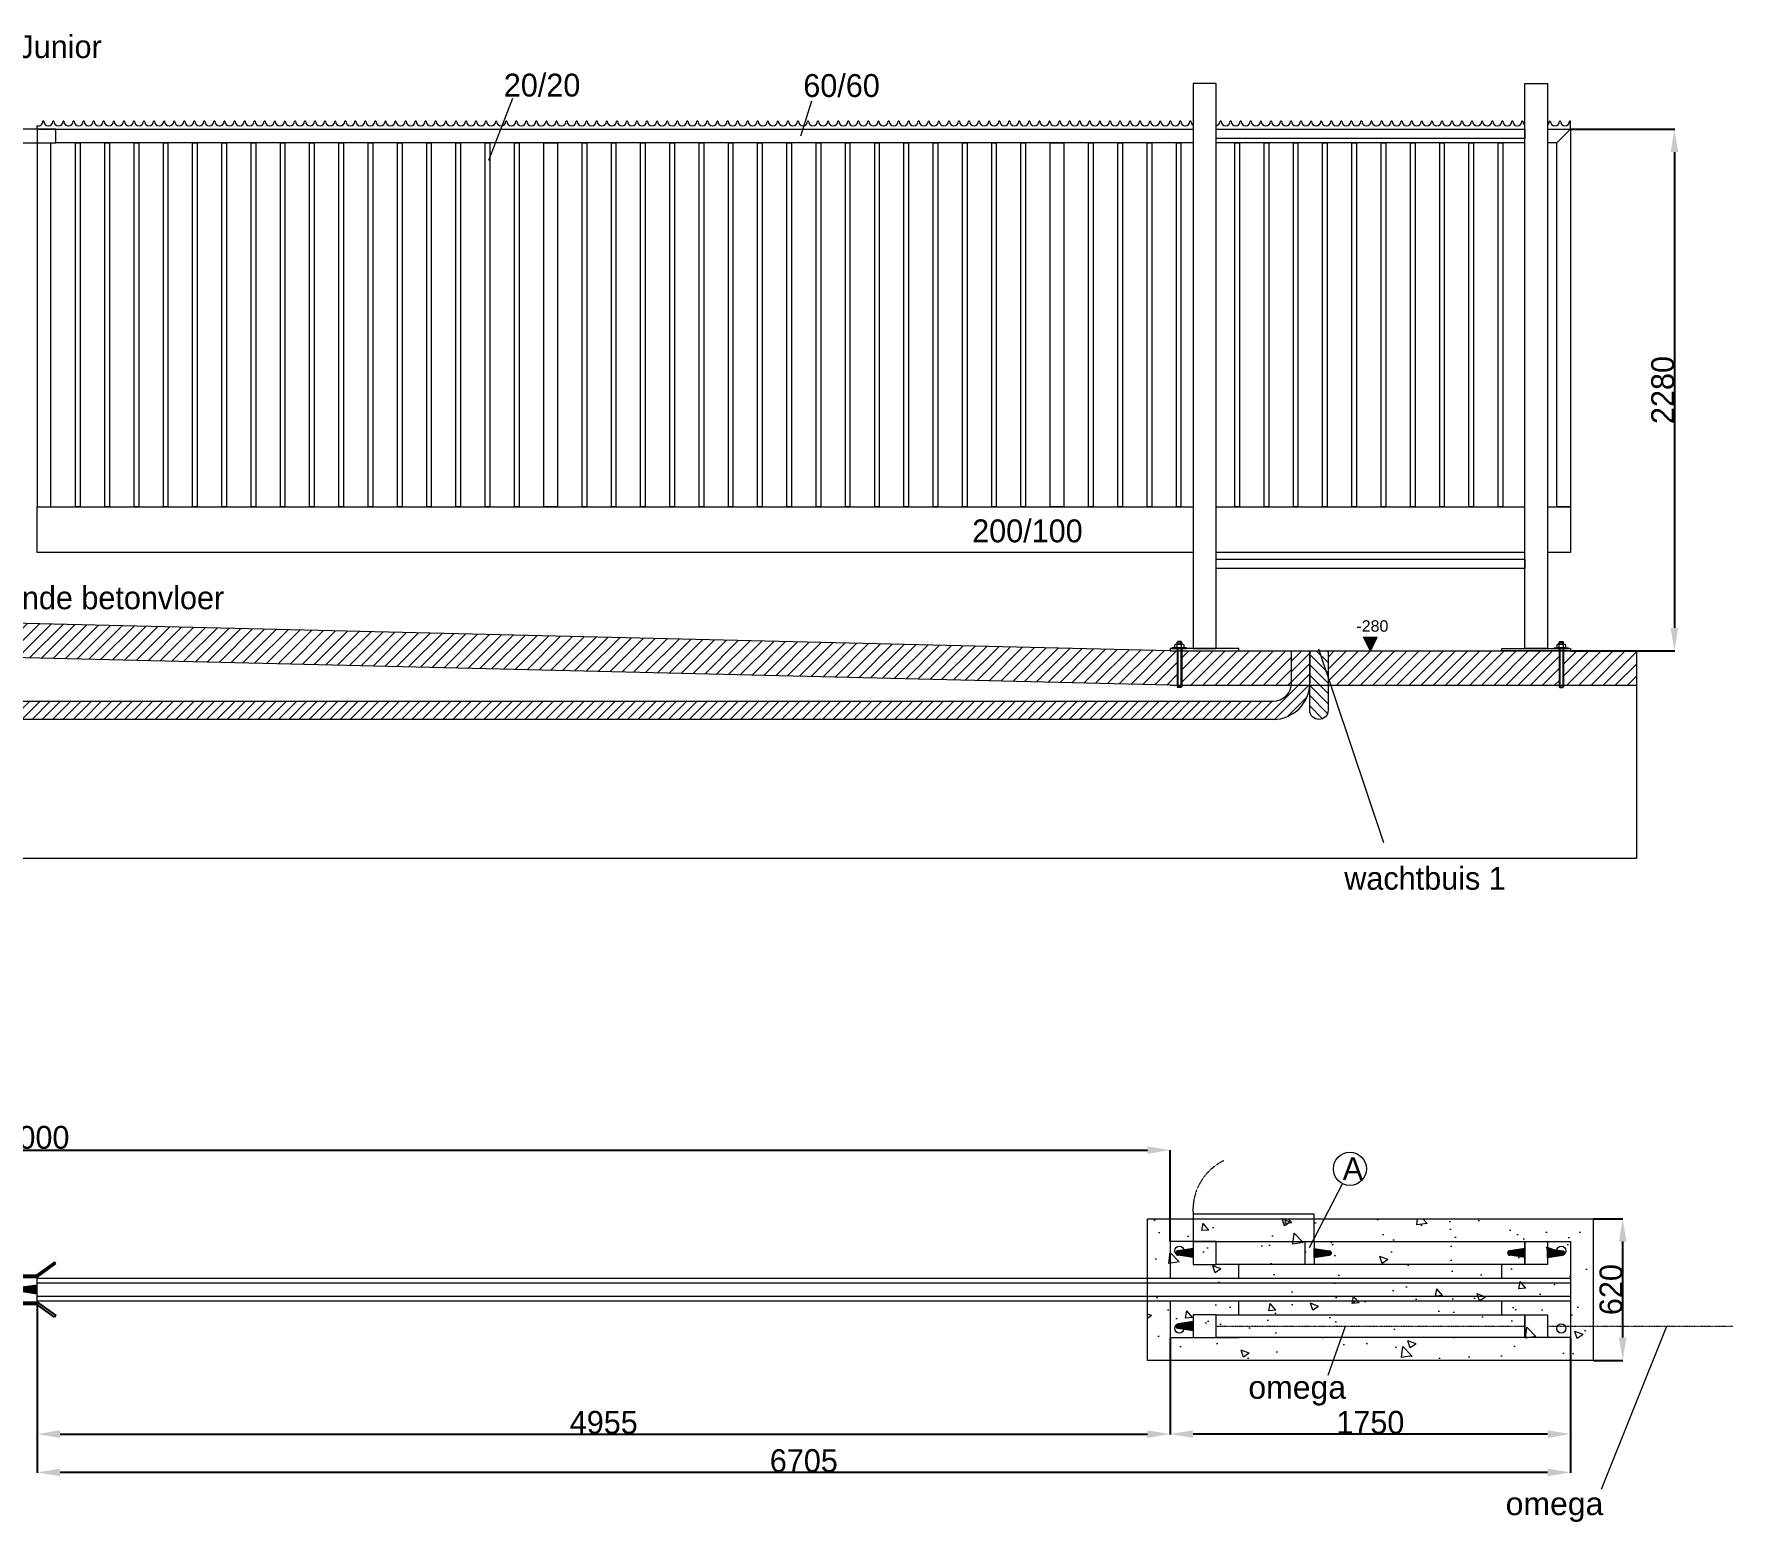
# Model space of a CAD drawing. Header units: inches. Extents: x 5143 to 20065, y 3978 to 12585.
# Drawn here: x 12635 to 20065, y 6080 to 12585 of the extents above; entities that cross this region are included whole.
import ezdxf

# ---------------------------------------------------------------- set-up
doc = ezdxf.new("R2010")
doc.units = ezdxf.units.IN
doc.header["$MEASUREMENT"] = 0
doc.linetypes.add('DASHED2', pattern=[0.375, 0.25, -0.125])
doc.layers.get('Defpoints').update_dxf_attribs({"lineweight": 5})
for name, color, linetype, lineweight in [('dimension', 5, 'Continuous', 5), ('draadbevestiging', 84, 'Continuous', 5), ('Elektriciteit fijn', 1, 'Continuous', 20), ('Niveaus aanduiding', 96, 'Continuous', 15), ('streeplijn', 7, 'DASHED2', 5), ('volle lijn', 7, 'Continuous', 9)]:
    doc.layers.add(name, color=color, linetype=linetype, lineweight=lineweight)
doc.dimstyles.new('ISO-25', dxfattribs={"dimtxt": 50, "dimasz": 10, "dimexe": 1.25, "dimexo": 0.625, "dimtad": 1, "dimdec": 1, "dimtxsty": 'Standard', "dimblk": 'OBLIQUE', "dimcen": 50, "dimadec": 0, "dimazin": 0, "dimtfac": 1, "dimtdec": 1, "dimtmove": 0, "dimatfit": 3, "dimldrblk": 'OBLIQUE', "dimfxl": 1, "dimarcsym": 0})
doc.dimstyles.get("Standard").update_dxf_attribs({"dimtxt": 50, "dimasz": 50, "dimexe": 0.18, "dimexo": 0.0625, "dimgap": 5, "dimtad": 1, "dimdec": 0, "dimzin": 0, "dimdsep": 46, "dimtxsty": 'Standard', "dimcen": 0.09, "dimadec": 0, "dimazin": 0, "dimtfac": 1, "dimtdec": 0, "dimtofl": 0, "dimtmove": 0, "dimatfit": 3, "dimfxl": 1, "dimtolj": 1, "dimtzin": 0, "dimarcsym": 0})

# ---------------------------------------------------------------- blocks, each defined once
blk = doc.blocks.new('veiligheidsrubber')
h = blk.add_hatch(color=256)
edge = h.paths.add_edge_path()
edge.add_line((-2936.7, -978.1), (-2871.7, -968.1))
edge.add_arc((-2871.7, -958.1), 10, 270, 450)
edge.add_line((-2871.7, -948.1), (-2936.7, -938.1))
edge.add_line((-2936.7, -938.1), (-2936.7, -978.1))
for p, q in [((-2936.7, -938.1), (-2871.7, -948.1)), ((-2936.7, -938.1), (-2936.7, -978.1)), ((-2936.7, -978.1), (-2871.7, -968.1))]:
    blk.add_line(p, q)
blk.add_arc((-2871.7, -958.1), 10, 270, 90)
blk = doc.blocks.new('*D28')
at = {"layer": 'Defpoints', "color": 0, "transparency": 16777216}
for p in [(12648.8, 7046), (17603.8, 6886), (17603.8, 6464.4)]:
    blk.add_point(p, dxfattribs=at)
at = {"layer": 'dimension', "color": 0, "lineweight": -2, "transparency": 16777216}
for p, q in [((12648.8, 7045.4), (12648.8, 6463.1)), ((17603.8, 6885.4), (17603.8, 6463.1)), ((12748.8, 6464.4), (17503.8, 6464.4))]:
    blk.add_line(p, q, dxfattribs=at)
at = {"layer": 'dimension', "color": 0, "transparency": 16777216}
for points in [[(12748.8, 6481), (12748.8, 6447.7), (12648.8, 6464.4)], [(17503.8, 6481), (17503.8, 6447.7), (17603.8, 6464.4)]]:
    blk.add_solid(points, dxfattribs=at)
at = {"layer": 'dimension', "color": 0, "transparency": 16777216, "insert": (15126.3, 6515), "char_height": 100, "attachment_point": 5}
blk.add_mtext('4955', dxfattribs=at)
blk = doc.blocks.new('_Oblique')
at = {"color": 0, "linetype": 'ByBlock', "lineweight": -2}
blk.add_line((-0.5, -0.5), (0.5, 0.5), dxfattribs=at)
blk = doc.blocks.new('*D29')
at = {"layer": 'Defpoints', "color": 0, "transparency": 16777216}
for p in [(17603.8, 6886), (19353.8, 6886), (17603.8, 6464.4)]:
    blk.add_point(p, dxfattribs=at)
at = {"layer": 'dimension', "color": 0, "lineweight": -2, "transparency": 16777216}
for p, q in [((17603.8, 6885.4), (17603.8, 6463.1)), ((19353.8, 6885.4), (19353.8, 6463.1)), ((19253.8, 6464.4), (17703.8, 6464.4))]:
    blk.add_line(p, q, dxfattribs=at)
at = {"layer": 'dimension', "color": 0, "transparency": 16777216}
for points in [[(17703.8, 6481), (17703.8, 6447.7), (17603.8, 6464.4)], [(19253.8, 6481), (19253.8, 6447.7), (19353.8, 6464.4)]]:
    blk.add_solid(points, dxfattribs=at)
at = {"layer": 'dimension', "color": 0, "transparency": 16777216, "insert": (18478.8, 6515), "char_height": 100, "attachment_point": 5}
blk.add_mtext('1750', dxfattribs=at)
blk = doc.blocks.new('*D30')
at = {"layer": 'Defpoints', "color": 0, "transparency": 16777216}
for p in [(12648.8, 7046), (19353.8, 6886), (12648.8, 6296.7)]:
    blk.add_point(p, dxfattribs=at)
at = {"layer": 'dimension', "color": 0, "lineweight": -2, "transparency": 16777216}
for p, q in [((12648.8, 7045.4), (12648.8, 6295.5)), ((19353.8, 6885.4), (19353.8, 6295.5)), ((19253.8, 6296.7), (12748.8, 6296.7))]:
    blk.add_line(p, q, dxfattribs=at)
at = {"layer": 'dimension', "color": 0, "transparency": 16777216}
for points in [[(12748.8, 6313.4), (12748.8, 6280.1), (12648.8, 6296.7)], [(19253.8, 6313.4), (19253.8, 6280.1), (19353.8, 6296.7)]]:
    blk.add_solid(points, dxfattribs=at)
at = {"layer": 'dimension', "color": 0, "transparency": 16777216, "insert": (16001.3, 6347.4), "char_height": 100, "attachment_point": 5}
blk.add_mtext('6705', dxfattribs=at)
blk = doc.blocks.new('*D31')
at = {"layer": 'Defpoints', "color": 0, "transparency": 16777216}
for p in [(19353.8, 12168.8), (19353.8, 9888.8), (19808.4, 9888.8)]:
    blk.add_point(p, dxfattribs=at)
at = {"layer": 'dimension', "color": 0, "lineweight": -2, "transparency": 16777216}
for p, q in [((19354.4, 12168.8), (19809.7, 12168.8)), ((19354.4, 9888.8), (19809.7, 9888.8))]:
    blk.add_line(p, q, dxfattribs=at)
at = {"layer": 'dimension', "color": 0, "lineweight": -3, "transparency": 16777216}
blk.add_line((19808.4, 12068.8), (19808.4, 9988.8), dxfattribs=at)
at = {"layer": 'dimension', "color": 0, "transparency": 16777216}
for points in [[(19791.8, 12068.8), (19825.1, 12068.8), (19808.4, 12168.8)], [(19791.8, 9988.8), (19825.1, 9988.8), (19808.4, 9888.8)]]:
    blk.add_solid(points, dxfattribs=at)
at = {"layer": 'dimension', "color": 0, "lineweight": 5, "transparency": 16777216, "insert": (19757.8, 11028.8), "char_height": 100, "attachment_point": 5, "rotation": 90}
blk.add_mtext('2280', dxfattribs=at)
blk = doc.blocks.new('*D34')
at = {"layer": 'Defpoints', "color": 0, "transparency": 16777216}
for p in [(19453.8, 7406), (19582.3, 7406), (19453.8, 6786)]:
    blk.add_point(p, dxfattribs=at)
at = {"layer": 'dimension', "color": 0, "lineweight": -2, "transparency": 16777216}
for p, q in [((19454.4, 7406), (19583.5, 7406)), ((19582.3, 6886), (19582.3, 7306)), ((19454.4, 6786), (19583.5, 6786))]:
    blk.add_line(p, q, dxfattribs=at)
at = {"layer": 'dimension', "color": 0, "transparency": 16777216}
for points in [[(19565.6, 7306), (19598.9, 7306), (19582.3, 7406)], [(19565.6, 6886), (19598.9, 6886), (19582.3, 6786)]]:
    blk.add_solid(points, dxfattribs=at)
at = {"layer": 'dimension', "color": 0, "transparency": 16777216, "insert": (19531.6, 7096), "char_height": 100, "attachment_point": 5, "rotation": 90}
blk.add_mtext('620', dxfattribs=at)
blk = doc.blocks.new('*D26')
at = {"layer": 'Defpoints', "color": 0, "transparency": 16777216}
for p in [(17603.8, 7705.9), (7603.8, 7306), (17603.8, 7306)]:
    blk.add_point(p, dxfattribs=at)
at = {"layer": 'dimension', "color": 0, "lineweight": -2, "transparency": 16777216}
for p, q in [((7603.8, 7306.1), (7603.8, 7706.1)), ((7703.8, 7705.9), (17503.8, 7705.9)), ((17603.8, 7306.1), (17603.8, 7706.1))]:
    blk.add_line(p, q, dxfattribs=at)
at = {"layer": 'dimension', "color": 0, "transparency": 16777216}
for points in [[(7703.8, 7722.6), (7703.8, 7689.2), (7603.8, 7705.9)], [(17503.8, 7722.6), (17503.8, 7689.2), (17603.8, 7705.9)]]:
    blk.add_solid(points, dxfattribs=at)
at = {"layer": 'dimension', "color": 0, "transparency": 16777216, "insert": (12603.8, 7760.9), "char_height": 100, "attachment_point": 5}
blk.add_mtext('\\A1;10000', dxfattribs=at)

msp = doc.modelspace()

# ---------------------------------------------------------------- hatches: boundary and pattern name
at = {"layer": 'Elektriciteit fijn'}
h = msp.add_hatch(dxfattribs=at)
h.set_pattern_fill('ANSI31', color=256, scale=0.6)
h.set_pattern_definition([(45, (11503.7071, 8784.52949), (-0.0530330086, 0.0530330086), [])])
h.paths.add_polyline_path([(18448.76, 9948.78), (18478.76, 9888.78), (18508.76, 9948.78)])
at = {"layer": 'volle lijn'}
h = msp.add_hatch(dxfattribs=at)
h.set_pattern_fill('ANSI31', color=252, scale=300)
h.paths.add_polyline_path([(19303.76, 9888.78), (18293.76, 9888.78), (18293.76, 9776.46), (18306.4, 9738.78), (19303.76, 9738.78)])
h.paths.add_polyline_path([(18133.76, 9888.78), (17653.76, 9888.78), (17653.76, 9738.78), (18133.13, 9738.78, 0.0313422), (18133.76, 9748.78)])
h.paths.add_polyline_path([(19641.95, 9888.78), (19323.76, 9888.78), (19323.76, 9738.78), (19641.95, 9738.78)])
h.paths.add_polyline_path([(6953.76, 10142.56), (5903.76, 10167.58), (5903.76, 10017.58), (6953.76, 9992.56)])
h.paths.add_polyline_path([(5883.76, 10168.06), (5853.76, 10168.78), (5753.76, 10168.78), (5571.72, 10168.78), (5571.72, 10018.78), (5753.76, 10018.78), (5853.76, 10018.78), (5883.76, 10018.06)])
h = msp.add_hatch(dxfattribs=at)
h.set_pattern_fill('ANSI31', color=252, scale=10, style=0)
h.set_pattern_definition([(45, (-2959.28, 1232.604), (-22.45064, 22.45064), [])])
edge = h.paths.add_edge_path()
edge.add_arc((7113.76, 9748.78), 160, 180, 270)
edge.add_line((7113.76, 9588.78), (18053.76, 9588.78))
edge.add_arc((18053.76, 9748.78), 160, 270, 360)
edge.add_line((18213.76, 9748.78), (18213.76, 9888.78))
edge.add_line((18213.76, 9888.78), (18133.76, 9888.78))
edge.add_line((18133.76, 9888.78), (18133.76, 9748.78))
edge.add_arc((18053.76, 9748.78), 80, -90, 0, ccw=False)
edge.add_line((18053.76, 9668.78), (7113.76, 9668.78))
edge.add_arc((7113.76, 9748.78), 80, 180, 270, ccw=False)
edge.add_line((7033.76, 9748.78), (7033.76, 10168.78))
edge.add_line((7033.76, 10168.78), (6953.76, 10168.78))
edge.add_line((6953.76, 10168.78), (6953.76, 9748.78))
h = msp.add_hatch(dxfattribs=at)
h.set_pattern_fill('ANSI31', color=252, scale=300)
h.paths.add_polyline_path([(7573.76, 10127.79), (7573.76, 10008.78), (7553.76, 10008.78), (7553.76, 10128.26), (7033.76, 10140.66), (7033.76, 9990.66), (17603.76, 9738.78), (17633.76, 9738.78), (17633.76, 9888.78), (17603.76, 9888.78)])
h = msp.add_hatch(dxfattribs=at)
h.set_pattern_fill('ANSI31', color=252, scale=10, angle=90, style=0)
h.set_pattern_definition([(135, (-6059.28, 1232.604), (-22.45064, -22.45064), [])])
edge = h.paths.add_edge_path()
edge.add_line((18213.76, 9888.78), (18293.76, 9888.78))
edge.add_line((18293.76, 9888.78), (18293.76, 9628.78))
edge.add_arc((18253.76, 9628.78), 40, -90, 0, ccw=False)
edge.add_arc((18253.76, 9628.78), 40, 180, 270, ccw=False)
edge.add_line((18213.76, 9628.78), (18213.76, 9888.78))
h = msp.add_hatch(dxfattribs=at)
h.set_pattern_fill('AR-CONC', color=251, scale=2, style=0)
h.set_pattern_definition([(130, (3678.18, 10634.57), (-364.3693, -31.878), [38.1, -419.1]), (185, (3678.18, 10634.57), (70.486, 382.113), [30.48, -335.28]), (79.549, (3647.8, 10631.9), (-293.885, 350.233), [32.38, -356.18]), (133.8158, (3678.18, 10736.17), (-542.158, -84.085), [57.15, -628.65]), (83.3644, (3633, 10729.16), (-474.808, 494.851), [48.57, -534.27]), (188.816, (3678.2, 10736.17), (-474.81, 494.85), [45.72, -502.92]), (159, (3627.38, 10710.77), (-303.23, -204.531), [38.1, -419.1]), (214, (3627.38, 10710.77), (-123.604, 368.376), [30.48, -335.28]), (108.5486, (3602.1, 10693.72), (-426.833, 163.846), [32.38, -356.18]), (142.5, (3678.18, 10634.57), (-6.1772, 169.1101), [0, -331.216, 0, -340.36, 0, -336.55]), (172.5, (3678.18, 10634.57), (-133.6393, 200.3611), [0, -194.056, 0, -323.596, 0, -128.27]), (212.5, (3791.46, 10634.57), (-271.1812, -11.4575), [0, -127, 0, -396.24, 0, -525.78]), (222.5, (3842.26, 10634.57), (-296.2584, 50.853), [0, -165.1, 0, -263.144, 0, -373.38])])
h.paths.add_polyline_path([(19453.76, 6786.04), (17503.76, 6786.04), (17503.76, 7406.04), (19453.76, 7406.04)])

# ---------------------------------------------------------------- linework, layer by layer
for p, q in [((12724.96, 7216.29), (12646.16, 7159.04)), ((12648.76, 7151.04), (12729.66, 7209.82)), ((12729.66, 7209.82), (12724.96, 7216.29)), ((12498.76, 7159.04), (12646.16, 7159.04)), ((12498.76, 7151.04), (12648.76, 7151.04)), ((12498.76, 7041.04), (12648.76, 7041.04)), ((12498.76, 7033.04), (12646.16, 7033.04)), ((12724.96, 6975.79), (12646.16, 7033.04)), ((12648.76, 7041.04), (12729.66, 6982.26)), ((12729.66, 6982.26), (12724.96, 6975.79))]:
    msp.add_line(p, q)
at = {"layer": 'dimension'}
for p, q in [((14623.2, 12034.13), (14729.25, 12304.24)), ((15988.02, 12140.45), (16035.62, 12292.65))]:
    msp.add_line(p, q, dxfattribs=at)
at = {"layer": 'draadbevestiging', "linetype": 'DASHED2', "ltscale": 0.1}
for p, q in [((17803.76, 6936.04), (19153.76, 6936.04)), ((19253.76, 6936.04), (20064.76, 6936.04))]:
    msp.add_line(p, q, dxfattribs=at)
at = {"layer": 'draadbevestiging'}
for p, q in [((18294.46, 6721.73), (18370.51, 6936.04)), ((19489.28, 6223.29), (19774.71, 6936.04))]:
    msp.add_line(p, q, dxfattribs=at)
at = {"layer": 'Elektriciteit fijn'}
for p, q in [((18537.56, 9049.32), (18253.6, 9896.26)), ((18448.76, 9948.78), (18508.76, 9948.78)), ((18478.76, 9888.78), (18448.76, 9948.78)), ((18478.76, 9888.78), (18508.76, 9948.78)), ((18356.32, 7559.71), (18211.81, 7278.38))]:
    msp.add_line(p, q, dxfattribs=at)
msp.add_circle((18389.42, 7624.15), 72.45, dxfattribs=at)
at = {"layer": 'streeplijn', "color": 252, "ltscale": 0.5}
msp.add_arc((17941.54, 7444.99), 238.53, 116.115895, 184.557633, dxfattribs=at)
at = {"layer": 'volle lijn'}
for p, q in [((12677.76, 12203.78), (12673.76, 12203.78)), ((12721.76, 12203.78), (12717.76, 12203.78)), ((12765.76, 12203.78), (12761.76, 12203.78)), ((12809.76, 12203.78), (12805.76, 12203.78)), ((12853.76, 12203.78), (12849.76, 12203.78)), ((12897.76, 12203.78), (12893.76, 12203.78)), ((12941.76, 12203.78), (12937.76, 12203.78)), ((12985.76, 12203.78), (12981.76, 12203.78)), ((13029.76, 12203.78), (13025.76, 12203.78)), ((13073.76, 12203.78), (13069.76, 12203.78)), ((13117.76, 12203.78), (13113.76, 12203.78)), ((13161.76, 12203.78), (13157.76, 12203.78)), ((13205.76, 12203.78), (13201.76, 12203.78)), ((13249.76, 12203.78), (13245.76, 12203.78)), ((13293.76, 12203.78), (13289.76, 12203.78)), ((13337.76, 12203.78), (13333.76, 12203.78)), ((13381.76, 12203.78), (13377.76, 12203.78)), ((13425.76, 12203.78), (13421.76, 12203.78)), ((13469.76, 12203.78), (13465.76, 12203.78)), ((13513.76, 12203.78), (13509.76, 12203.78)), ((13557.76, 12203.78), (13553.76, 12203.78)), ((13601.76, 12203.78), (13597.76, 12203.78)), ((13645.76, 12203.78), (13641.76, 12203.78)), ((13689.76, 12203.78), (13685.76, 12203.78)), ((13733.76, 12203.78), (13729.76, 12203.78)), ((13777.76, 12203.78), (13773.76, 12203.78)), ((13821.76, 12203.78), (13817.76, 12203.78)), ((13865.76, 12203.78), (13861.76, 12203.78)), ((13909.76, 12203.78), (13905.76, 12203.78)), ((13953.76, 12203.78), (13949.76, 12203.78)), ((13997.76, 12203.78), (13993.76, 12203.78)), ((14041.76, 12203.78), (14037.76, 12203.78)), ((14085.76, 12203.78), (14081.76, 12203.78)), ((14129.76, 12203.78), (14125.76, 12203.78)), ((14173.76, 12203.78), (14169.76, 12203.78)), ((14217.76, 12203.78), (14213.76, 12203.78)), ((14261.76, 12203.78), (14257.76, 12203.78)), ((14305.76, 12203.78), (14301.76, 12203.78)), ((14349.76, 12203.78), (14345.76, 12203.78)), ((14393.76, 12203.78), (14389.76, 12203.78)), ((14437.76, 12203.78), (14433.76, 12203.78)), ((14481.76, 12203.78), (14477.76, 12203.78)), ((14525.76, 12203.78), (14521.76, 12203.78)), ((14569.76, 12203.78), (14565.76, 12203.78)), ((14613.76, 12203.78), (14609.76, 12203.78)), ((14657.76, 12203.78), (14653.76, 12203.78)), ((14701.76, 12203.78), (14697.76, 12203.78)), ((14745.76, 12203.78), (14741.76, 12203.78)), ((14789.76, 12203.78), (14785.76, 12203.78)), ((14833.76, 12203.78), (14829.76, 12203.78)), ((14877.76, 12203.78), (14873.76, 12203.78)), ((14921.76, 12203.78), (14917.76, 12203.78)), ((14965.76, 12203.78), (14961.76, 12203.78)), ((15009.76, 12203.78), (15005.76, 12203.78)), ((15053.76, 12203.78), (15049.76, 12203.78)), ((15097.76, 12203.78), (15093.76, 12203.78)), ((15141.76, 12203.78), (15137.76, 12203.78)), ((15185.76, 12203.78), (15181.76, 12203.78)), ((15229.76, 12203.78), (15225.76, 12203.78)), ((15273.76, 12203.78), (15269.76, 12203.78)), ((15317.76, 12203.78), (15313.76, 12203.78)), ((15361.76, 12203.78), (15357.76, 12203.78)), ((15405.76, 12203.78), (15401.76, 12203.78)), ((15449.76, 12203.78), (15445.76, 12203.78)), ((15493.76, 12203.78), (15489.76, 12203.78)), ((15537.76, 12203.78), (15533.76, 12203.78)), ((15581.76, 12203.78), (15577.76, 12203.78)), ((15625.76, 12203.78), (15621.76, 12203.78)), ((15669.76, 12203.78), (15665.76, 12203.78)), ((15713.76, 12203.78), (15709.76, 12203.78)), ((15757.76, 12203.78), (15753.76, 12203.78)), ((15801.76, 12203.78), (15797.76, 12203.78)), ((15845.76, 12203.78), (15841.76, 12203.78)), ((15889.76, 12203.78), (15885.76, 12203.78)), ((15933.76, 12203.78), (15929.76, 12203.78)), ((15977.76, 12203.78), (15973.76, 12203.78)), ((16021.76, 12203.78), (16017.76, 12203.78)), ((16065.76, 12203.78), (16061.76, 12203.78)), ((16109.76, 12203.78), (16105.76, 12203.78)), ((16153.76, 12203.78), (16149.76, 12203.78)), ((16197.76, 12203.78), (16193.76, 12203.78)), ((16241.76, 12203.78), (16237.76, 12203.78)), ((16285.76, 12203.78), (16281.76, 12203.78)), ((16329.76, 12203.78), (16325.76, 12203.78)), ((16373.76, 12203.78), (16369.76, 12203.78)), ((16417.76, 12203.78), (16413.76, 12203.78)), ((16461.76, 12203.78), (16457.76, 12203.78)), ((16505.76, 12203.78), (16501.76, 12203.78)), ((16549.76, 12203.78), (16545.76, 12203.78)), ((16593.76, 12203.78), (16589.76, 12203.78)), ((16637.76, 12203.78), (16633.76, 12203.78)), ((16681.76, 12203.78), (16677.76, 12203.78)), ((16725.76, 12203.78), (16721.76, 12203.78)), ((16769.76, 12203.78), (16765.76, 12203.78)), ((16813.76, 12203.78), (16809.76, 12203.78)), ((16857.76, 12203.78), (16853.76, 12203.78)), ((16901.76, 12203.78), (16897.76, 12203.78)), ((16945.76, 12203.78), (16941.76, 12203.78)), ((16989.76, 12203.78), (16985.76, 12203.78)), ((17033.76, 12203.78), (17029.76, 12203.78)), ((17077.76, 12203.78), (17073.76, 12203.78)), ((17121.76, 12203.78), (17117.76, 12203.78)), ((17165.76, 12203.78), (17161.76, 12203.78)), ((17209.76, 12203.78), (17205.76, 12203.78)), ((17253.76, 12203.78), (17249.76, 12203.78)), ((17297.76, 12203.78), (17293.76, 12203.78)), ((17341.76, 12203.78), (17337.76, 12203.78)), ((17385.76, 12203.78), (17381.76, 12203.78)), ((17429.76, 12203.78), (17425.76, 12203.78)), ((17473.76, 12203.78), (17469.76, 12203.78)), ((17517.76, 12203.78), (17513.76, 12203.78)), ((17561.76, 12203.78), (17557.76, 12203.78)), ((17605.76, 12203.78), (17601.76, 12203.78)), ((17649.76, 12203.78), (17645.76, 12203.78)), ((17693.76, 12203.78), (17689.76, 12203.78)), ((17825.76, 12203.78), (17821.76, 12203.78)), ((17869.76, 12203.78), (17865.76, 12203.78)), ((17913.76, 12203.78), (17909.76, 12203.78)), ((17957.76, 12203.78), (17953.76, 12203.78)), ((18001.76, 12203.78), (17997.76, 12203.78)), ((18045.76, 12203.78), (18041.76, 12203.78)), ((18089.76, 12203.78), (18085.76, 12203.78)), ((18133.76, 12203.78), (18129.76, 12203.78)), ((18177.76, 12203.78), (18173.76, 12203.78)), ((18221.76, 12203.78), (18217.76, 12203.78)), ((18265.76, 12203.78), (18261.76, 12203.78)), ((18309.76, 12203.78), (18305.76, 12203.78)), ((18353.76, 12203.78), (18349.76, 12203.78)), ((18397.76, 12203.78), (18393.76, 12203.78)), ((18441.76, 12203.78), (18437.76, 12203.78)), ((18485.76, 12203.78), (18481.76, 12203.78)), ((18529.76, 12203.78), (18525.76, 12203.78)), ((18573.76, 12203.78), (18569.76, 12203.78)), ((18617.76, 12203.78), (18613.76, 12203.78)), ((18661.76, 12203.78), (18657.76, 12203.78)), ((18705.76, 12203.78), (18701.76, 12203.78)), ((18749.76, 12203.78), (18745.76, 12203.78)), ((18793.76, 12203.78), (18789.76, 12203.78)), ((18837.76, 12203.78), (18833.76, 12203.78)), ((18881.76, 12203.78), (18877.76, 12203.78)), ((18925.76, 12203.78), (18921.76, 12203.78)), ((18969.76, 12203.78), (18965.76, 12203.78)), ((19013.76, 12203.78), (19009.76, 12203.78)), ((19057.76, 12203.78), (19053.76, 12203.78)), ((19101.76, 12203.78), (19097.76, 12203.78)), ((19145.76, 12203.78), (19141.76, 12203.78)), ((19265.76, 12203.78), (19261.76, 12203.78)), ((19309.76, 12203.78), (19305.76, 12203.78)), ((19353.76, 12203.78), (19349.76, 12203.78)), ((19353.76, 12168.78), (19353.76, 12203.78)), ((12648.76, 12168.78), (12648.76, 12184.41)), ((19253.76, 12168.78), (19353.76, 12168.78)), ((17603.76, 9888.78), (5853.76, 10168.78)), ((17603.76, 9738.78), (5853.76, 10018.78)), ((17603.76, 9888.78), (19641.95, 9888.78)), ((17636.89, 9929.84), (17633.76, 9926.71)), ((17633.76, 9917.77), (17633.76, 9926.71)), ((17653.76, 9926.71), (17633.76, 9926.71)), ((17633.76, 9898.78), (17633.76, 9731.9)), ((17653.58, 9917.78), (17633.95, 9917.78)), ((17633.95, 9904.78), (17633.95, 9914.78)), ((17653.58, 9901.78), (17633.95, 9901.78)), ((17650.64, 9929.84), (17636.89, 9929.84)), ((17653.76, 9926.71), (17650.64, 9929.84)), ((17653.58, 9904.78), (17653.58, 9914.78)), ((17653.76, 9917.77), (17653.76, 9926.71)), ((17653.76, 9898.78), (17653.76, 9731.9)), ((19303.76, 9926.71), (19306.89, 9929.84)), ((19303.76, 9917.77), (19303.76, 9926.71)), ((19303.76, 9926.71), (19323.76, 9926.71)), ((19303.76, 9898.78), (19303.76, 9731.9)), ((19303.95, 9917.78), (19323.58, 9917.78)), ((19303.95, 9904.78), (19303.95, 9914.78)), ((19303.95, 9901.78), (19323.58, 9901.78)), ((19306.89, 9929.84), (19320.64, 9929.84)), ((19320.64, 9929.84), (19323.76, 9926.71)), ((19323.58, 9904.78), (19323.58, 9914.78)), ((19323.76, 9917.77), (19323.76, 9926.71)), ((19323.76, 9898.78), (19323.76, 9731.9)), ((19641.95, 9888.78), (19641.95, 8980.9)), ((17603.76, 9738.78), (19641.95, 9738.78)), ((17653.76, 9731.9), (17633.76, 9731.9)), ((17636.89, 9728.78), (17633.76, 9731.9)), ((17650.64, 9728.78), (17636.89, 9728.78)), ((17653.76, 9731.9), (17650.64, 9728.78)), ((19303.76, 9731.9), (19323.76, 9731.9)), ((19303.76, 9731.9), (19306.89, 9728.78)), ((19306.89, 9728.78), (19320.64, 9728.78)), ((19320.64, 9728.78), (19323.76, 9731.9)), ((19641.95, 8980.9), (5571.72, 8980.9))]:
    msp.add_line(p, q, dxfattribs=at)
at = {"layer": 'volle lijn', "color": 251}
for p, q in [((17636.89, 9917.78), (17636.89, 9929.84)), ((17636.89, 9898.78), (17636.89, 9728.78)), ((17650.64, 9917.78), (17650.64, 9929.84)), ((17650.64, 9898.78), (17650.64, 9728.78)), ((19306.89, 9917.78), (19306.89, 9929.84)), ((19306.89, 9898.78), (19306.89, 9728.78)), ((19320.64, 9917.78), (19320.64, 9929.84)), ((19320.64, 9898.78), (19320.64, 9728.78))]:
    msp.add_line(p, q, dxfattribs=at)
at = {"layer": 'volle lijn', "color": 252}
for p, q in [((18133.76, 9748.78), (18133.76, 9888.78)), ((18133.76, 9888.78), (18213.76, 9888.78)), ((18213.76, 9888.78), (18213.76, 9748.78)), ((7113.76, 9668.78), (18053.76, 9668.78)), ((18053.76, 9588.78), (7113.76, 9588.78))]:
    msp.add_line(p, q, dxfattribs=at)
at = {"layer": 'volle lijn'}
for points in [[(17703.76, 9898.78), (17803.76, 9898.78), (17803.76, 12368.78), (17703.76, 12368.78)], [(19253.76, 9898.78), (19153.76, 9898.78), (19153.76, 12368.78), (19253.76, 12368.78)], [(12498.76, 12108.78), (12729.66, 12108.78), (12729.66, 12168.78), (12498.76, 12168.78)], [(19153.76, 12128.78), (17803.76, 12128.78), (17803.76, 12168.78), (19153.76, 12168.78)], [(19353.76, 10518.78), (19293.76, 10518.78), (19293.76, 12108.78), (19353.76, 12168.78), (19353.76, 12168.78)], [(12836.7, 10518.78), (12816.7, 10518.78), (12816.7, 12108.78), (12836.7, 12108.78)], [(12964.64, 10518.78), (12944.64, 10518.78), (12944.64, 12108.78), (12964.64, 12108.78)], [(13092.58, 10518.78), (13072.58, 10518.78), (13072.58, 12108.78), (13092.58, 12108.78)], [(13220.52, 10518.78), (13200.52, 10518.78), (13200.52, 12108.78), (13220.52, 12108.78)], [(13348.46, 10518.78), (13328.46, 10518.78), (13328.46, 12108.78), (13348.46, 12108.78)], [(13476.4, 10518.78), (13456.4, 10518.78), (13456.4, 12108.78), (13476.4, 12108.78)], [(13604.34, 10518.78), (13584.34, 10518.78), (13584.34, 12108.78), (13604.34, 12108.78)], [(13732.28, 10518.78), (13712.28, 10518.78), (13712.28, 12108.78), (13732.28, 12108.78)], [(13860.22, 10518.78), (13840.22, 10518.78), (13840.22, 12108.78), (13860.22, 12108.78)], [(13988.16, 10518.78), (13968.16, 10518.78), (13968.16, 12108.78), (13988.16, 12108.78)], [(14116.1, 10518.78), (14096.1, 10518.78), (14096.1, 12108.78), (14116.1, 12108.78)], [(14244.04, 10518.78), (14224.04, 10518.78), (14224.04, 12108.78), (14244.04, 12108.78)], [(14371.98, 10518.78), (14351.98, 10518.78), (14351.98, 12108.78), (14371.98, 12108.78)], [(14499.92, 10518.78), (14479.92, 10518.78), (14479.92, 12108.78), (14499.92, 12108.78)], [(14627.86, 10518.78), (14607.86, 10518.78), (14607.86, 12108.78), (14627.86, 12108.78)], [(14755.8, 10518.78), (14735.8, 10518.78), (14735.8, 12108.78), (14755.8, 12108.78)], [(14923.76, 10518.78), (14863.76, 10518.78), (14863.76, 12108.78), (14923.76, 12108.78)], [(15051.7, 10518.78), (15031.7, 10518.78), (15031.7, 12108.78), (15051.7, 12108.78)], [(15179.64, 10518.78), (15159.64, 10518.78), (15159.64, 12108.78), (15179.64, 12108.78)], [(15307.58, 10518.78), (15287.58, 10518.78), (15287.58, 12108.78), (15307.58, 12108.78)], [(15435.52, 10518.78), (15415.52, 10518.78), (15415.52, 12108.78), (15435.52, 12108.78)], [(15563.46, 10518.78), (15543.46, 10518.78), (15543.46, 12108.78), (15563.46, 12108.78)], [(15691.4, 10518.78), (15671.4, 10518.78), (15671.4, 12108.78), (15691.4, 12108.78)], [(15819.34, 10518.78), (15799.34, 10518.78), (15799.34, 12108.78), (15819.34, 12108.78)], [(15947.28, 10518.78), (15927.28, 10518.78), (15927.28, 12108.78), (15947.28, 12108.78)], [(16075.22, 10518.78), (16055.22, 10518.78), (16055.22, 12108.78), (16075.22, 12108.78)], [(16203.16, 10518.78), (16183.16, 10518.78), (16183.16, 12108.78), (16203.16, 12108.78)], [(16331.1, 10518.78), (16311.1, 10518.78), (16311.1, 12108.78), (16331.1, 12108.78)], [(16459.04, 10518.78), (16439.04, 10518.78), (16439.04, 12108.78), (16459.04, 12108.78)], [(16586.98, 10518.78), (16566.98, 10518.78), (16566.98, 12108.78), (16586.98, 12108.78)], [(16714.92, 10518.78), (16694.92, 10518.78), (16694.92, 12108.78), (16714.92, 12108.78)], [(16842.86, 10518.78), (16822.86, 10518.78), (16822.86, 12108.78), (16842.86, 12108.78)], [(16970.8, 10518.78), (16950.8, 10518.78), (16950.8, 12108.78), (16970.8, 12108.78)], [(17138.76, 10518.78), (17078.76, 10518.78), (17078.76, 12108.78), (17138.76, 12108.78)], [(17266.7, 10518.78), (17246.7, 10518.78), (17246.7, 12108.78), (17266.7, 12108.78)], [(17394.64, 10518.78), (17374.64, 10518.78), (17374.64, 12108.78), (17394.64, 12108.78)], [(17522.58, 10518.78), (17502.58, 10518.78), (17502.58, 12108.78), (17522.58, 12108.78)], [(17650.52, 10518.78), (17630.52, 10518.78), (17630.52, 12108.78), (17650.52, 12108.78)], [(17906.4, 10518.78), (17886.4, 10518.78), (17886.4, 12108.78), (17906.4, 12108.78)], [(18034.34, 10518.78), (18014.34, 10518.78), (18014.34, 12108.78), (18034.34, 12108.78)], [(18162.28, 10518.78), (18142.28, 10518.78), (18142.28, 12108.78), (18162.28, 12108.78)], [(18290.22, 10518.78), (18270.22, 10518.78), (18270.22, 12108.78), (18290.22, 12108.78)], [(18418.16, 10518.78), (18398.16, 10518.78), (18398.16, 12108.78), (18418.16, 12108.78)], [(18546.1, 10518.78), (18526.1, 10518.78), (18526.1, 12108.78), (18546.1, 12108.78)], [(18674.04, 10518.78), (18654.04, 10518.78), (18654.04, 12108.78), (18674.04, 12108.78)], [(18801.98, 10518.78), (18781.98, 10518.78), (18781.98, 12108.78), (18801.98, 12108.78)], [(18929.92, 10518.78), (18909.92, 10518.78), (18909.92, 12108.78), (18929.92, 12108.78)], [(19057.86, 10518.78), (19037.86, 10518.78), (19037.86, 12108.78), (19057.86, 12108.78)], [(19153.76, 10248.78), (17803.76, 10248.78), (17803.76, 10288.78), (19153.76, 10288.78)], [(17603.76, 9888.78), (17903.76, 9888.78), (17903.76, 9898.78), (17603.76, 9898.78)], [(17675.39, 9901.78), (17612.13, 9901.78), (17612.13, 9898.78), (17675.39, 9898.78)], [(19353.76, 9888.78), (19053.76, 9888.78), (19053.76, 9898.78), (19353.76, 9898.78)], [(19282.13, 9901.78), (19345.39, 9901.78), (19345.39, 9898.78), (19282.13, 9898.78)], [(17703.76, 7306.04), (18233.76, 7306.04), (18233.76, 7426.04), (17703.76, 7426.04)], [(17703.76, 7206.04), (17803.76, 7206.04), (17803.76, 7306.04), (17703.76, 7306.04)], [(18233.76, 7206.04), (18193.76, 7206.04), (18193.76, 7306.04), (18233.76, 7306.04)], [(19253.76, 7206.04), (19153.76, 7206.04), (19153.76, 7306.04), (19253.76, 7306.04)], [(19353.76, 7046.04), (12648.76, 7046.04), (12648.76, 7146.04), (19353.76, 7146.04)], [(19353.76, 7066.04), (12648.76, 7066.04), (12648.76, 7126.04), (19353.76, 7126.04)], [(17703.76, 6886.04), (17803.76, 6886.04), (17803.76, 6986.04), (17703.76, 6986.04)], [(19153.76, 6886.04), (17803.76, 6886.04), (17803.76, 6986.04), (19153.76, 6986.04)], [(19253.76, 6886.04), (19153.76, 6886.04), (19153.76, 6986.04), (19253.76, 6986.04)]]:
    msp.add_lwpolyline(points, close=True, dxfattribs=at)
for points in [[(12648.76, 12168.78), (12648.76, 12168.78), (17703.76, 12168.78)], [(12648.76, 12168.78), (12648.76, 12168.78), (12648.76, 10518.78), (12708.76, 10518.78), (12708.76, 12108.78)], [(17803.76, 12168.78), (19153.76, 12168.78)], [(19253.76, 12168.78), (19353.76, 12168.78), (19353.76, 12168.78), (19293.76, 12108.78), (19253.76, 12108.78)], [(17703.76, 12108.78), (12729.66, 12108.78)], [(19153.76, 12108.78), (17803.76, 12108.78)], [(17703.76, 10318.78), (12648.76, 10318.78), (12648.76, 10518.78), (17703.76, 10518.78)], [(17803.76, 10518.78), (19153.76, 10518.78)], [(19253.76, 10518.78), (19353.76, 10518.78), (19353.76, 10318.78), (19253.76, 10318.78)], [(19153.76, 10318.78), (17803.76, 10318.78)], [(17624.13, 9904.78), (17624.13, 9914.78)], [(17663.39, 9901.78), (17624.13, 9901.78)], [(17633.95, 9917.78), (17653.58, 9917.78)], [(17633.95, 9901.78), (17653.58, 9901.78)], [(17663.39, 9914.78), (17663.39, 9904.78)], [(19294.13, 9914.78), (19294.13, 9904.78)], [(19294.13, 9901.78), (19333.39, 9901.78)], [(19323.58, 9917.78), (19303.95, 9917.78)], [(19323.58, 9901.78), (19303.95, 9901.78)], [(19333.39, 9904.78), (19333.39, 9914.78)], [(17803.76, 7306.04), (17603.76, 7306.04), (17603.76, 7146.04)], [(17803.76, 7306.04), (19153.76, 7306.04), (19153.76, 7206.04), (17803.76, 7206.04)], [(19053.76, 7306.04), (19353.76, 7306.04), (19353.76, 6886.04), (19053.76, 6886.04)], [(17903.76, 7146.04), (17903.76, 7206.04)], [(19053.76, 7146.04), (19053.76, 7206.04)], [(17603.76, 7046.04), (17603.76, 6886.04), (17903.76, 6886.04)], [(17903.76, 6986.04), (17903.76, 7046.04)], [(19053.76, 6986.04), (19053.76, 7046.04)]]:
    msp.add_lwpolyline(points, dxfattribs=at)
at = {"layer": 'volle lijn', "color": 252}
msp.add_lwpolyline([(18213.76, 9888.78), (18293.76, 9888.78), (18293.76, 9628.78, -0.4142136), (18253.76, 9588.78), (18253.76, 9588.78, -0.4142136), (18213.76, 9628.78)], format="xyb", close=True, dxfattribs=at)
at = {"layer": 'volle lijn', "color": 251}
msp.add_lwpolyline([(19453.76, 6786.04), (17503.76, 6786.04), (17503.76, 7406.04), (19453.76, 7406.04)], close=True, dxfattribs=at)
at = {"layer": 'volle lijn'}
for centre in [(17643.76, 7266.04), (19313.76, 7266.04), (17643.76, 6926.04), (19313.76, 6926.04)]:
    msp.add_circle(centre, 20, dxfattribs=at)
for centre, radius, start, end in [((12653.76, 12203.78), 20, 255.522487, 0), ((12697.76, 12203.78), 20, 180, 0), ((12741.76, 12203.78), 20, 180, 0), ((12785.76, 12203.78), 20, 180, 0), ((12829.76, 12203.78), 20, 180, 0), ((12873.76, 12203.78), 20, 180, 0), ((12917.76, 12203.78), 20, 180, 0), ((12961.76, 12203.78), 20, 180, 0), ((13005.76, 12203.78), 20, 180, 0), ((13049.76, 12203.78), 20, 180, 0), ((13093.76, 12203.78), 20, 180, 0), ((13137.76, 12203.78), 20, 180, 0), ((13181.76, 12203.78), 20, 180, 0), ((13225.76, 12203.78), 20, 180, 0), ((13269.76, 12203.78), 20, 180, 0), ((13313.76, 12203.78), 20, 180, 0), ((13357.76, 12203.78), 20, 180, 0), ((13401.76, 12203.78), 20, 180, 0), ((13445.76, 12203.78), 20, 180, 0), ((13489.76, 12203.78), 20, 180, 0), ((13533.76, 12203.78), 20, 180, 0), ((13577.76, 12203.78), 20, 180, 0), ((13621.76, 12203.78), 20, 180, 0), ((13665.76, 12203.78), 20, 180, 0), ((13709.76, 12203.78), 20, 180, 0), ((13753.76, 12203.78), 20, 180, 0), ((13797.76, 12203.78), 20, 180, 0), ((13841.76, 12203.78), 20, 180, 0), ((13885.76, 12203.78), 20, 180, 0), ((13929.76, 12203.78), 20, 180, 0), ((13973.76, 12203.78), 20, 180, 0), ((14017.76, 12203.78), 20, 180, 0), ((14061.76, 12203.78), 20, 180, 0), ((14105.76, 12203.78), 20, 180, 0), ((14149.76, 12203.78), 20, 180, 0), ((14193.76, 12203.78), 20, 180, 0), ((14237.76, 12203.78), 20, 180, 0), ((14281.76, 12203.78), 20, 180, 0), ((14325.76, 12203.78), 20, 180, 0), ((14369.76, 12203.78), 20, 180, 0), ((14413.76, 12203.78), 20, 180, 0), ((14457.76, 12203.78), 20, 180, 0), ((14501.76, 12203.78), 20, 180, 0), ((14545.76, 12203.78), 20, 180, 0), ((14589.76, 12203.78), 20, 180, 0), ((14633.76, 12203.78), 20, 180, 0), ((14677.76, 12203.78), 20, 180, 0), ((14721.76, 12203.78), 20, 180, 0), ((14765.76, 12203.78), 20, 180, 0), ((14809.76, 12203.78), 20, 180, 0), ((14853.76, 12203.78), 20, 180, 0), ((14897.76, 12203.78), 20, 180, 0), ((14941.76, 12203.78), 20, 180, 0), ((14985.76, 12203.78), 20, 180, 0), ((15029.76, 12203.78), 20, 180, 0), ((15073.76, 12203.78), 20, 180, 0), ((15117.76, 12203.78), 20, 180, 0), ((15161.76, 12203.78), 20, 180, 0), ((15205.76, 12203.78), 20, 180, 0), ((15249.76, 12203.78), 20, 180, 0), ((15293.76, 12203.78), 20, 180, 0), ((15337.76, 12203.78), 20, 180, 0), ((15381.76, 12203.78), 20, 180, 0), ((15425.76, 12203.78), 20, 180, 0), ((15469.76, 12203.78), 20, 180, 0), ((15513.76, 12203.78), 20, 180, 0), ((15557.76, 12203.78), 20, 180, 0), ((15601.76, 12203.78), 20, 180, 0), ((15645.76, 12203.78), 20, 180, 0), ((15689.76, 12203.78), 20, 180, 0), ((15733.76, 12203.78), 20, 180, 0), ((15777.76, 12203.78), 20, 180, 0), ((15821.76, 12203.78), 20, 180, 0), ((15865.76, 12203.78), 20, 180, 0), ((15909.76, 12203.78), 20, 180, 0), ((15953.76, 12203.78), 20, 180, 0), ((15997.76, 12203.78), 20, 180, 0), ((16041.76, 12203.78), 20, 180, 0), ((16085.76, 12203.78), 20, 180, 0), ((16129.76, 12203.78), 20, 180, 0), ((16173.76, 12203.78), 20, 180, 0), ((16217.76, 12203.78), 20, 180, 0), ((16261.76, 12203.78), 20, 180, 0), ((16305.76, 12203.78), 20, 180, 0), ((16349.76, 12203.78), 20, 180, 0), ((16393.76, 12203.78), 20, 180, 0), ((16437.76, 12203.78), 20, 180, 0), ((16481.76, 12203.78), 20, 180, 0), ((16525.76, 12203.78), 20, 180, 0), ((16569.76, 12203.78), 20, 180, 0), ((16613.76, 12203.78), 20, 180, 0), ((16657.76, 12203.78), 20, 180, 0), ((16701.76, 12203.78), 20, 180, 0), ((16745.76, 12203.78), 20, 180, 0), ((16789.76, 12203.78), 20, 180, 0), ((16833.76, 12203.78), 20, 180, 0), ((16877.76, 12203.78), 20, 180, 0), ((16921.76, 12203.78), 20, 180, 0), ((16965.76, 12203.78), 20, 180, 0), ((17009.76, 12203.78), 20, 180, 0), ((17053.76, 12203.78), 20, 180, 0), ((17097.76, 12203.78), 20, 180, 0), ((17141.76, 12203.78), 20, 180, 0), ((17185.76, 12203.78), 20, 180, 0), ((17229.76, 12203.78), 20, 180, 0), ((17273.76, 12203.78), 20, 180, 0), ((17317.76, 12203.78), 20, 180, 0), ((17361.76, 12203.78), 20, 180, 0), ((17405.76, 12203.78), 20, 180, 0), ((17449.76, 12203.78), 20, 180, 0), ((17493.76, 12203.78), 20, 180, 0), ((17537.76, 12203.78), 20, 180, 0), ((17581.76, 12203.78), 20, 180, 0), ((17625.76, 12203.78), 20, 180, 0), ((17669.76, 12203.78), 20, 180, 0), ((17713.76, 12203.78), 20, 180, 239.999999), ((17801.76, 12203.78), 20, 275.73917, 0), ((17845.76, 12203.78), 20, 180, 0), ((17889.76, 12203.78), 20, 180, 0), ((17933.76, 12203.78), 20, 180, 0), ((17977.76, 12203.78), 20, 180, 0), ((18021.76, 12203.78), 20, 180, 0), ((18065.76, 12203.78), 20, 180, 0), ((18109.76, 12203.78), 20, 180, 0), ((18153.76, 12203.78), 20, 180, 0), ((18197.76, 12203.78), 20, 180, 0), ((18241.76, 12203.78), 20, 180, 0), ((18285.76, 12203.78), 20, 180, 0), ((18329.76, 12203.78), 20, 180, 0), ((18373.76, 12203.78), 20, 180, 0), ((18417.76, 12203.78), 20, 180, 0), ((18461.76, 12203.78), 20, 180, 0), ((18505.76, 12203.78), 20, 180, 0), ((18549.76, 12203.78), 20, 180, 0), ((18593.76, 12203.78), 20, 180, 0), ((18637.76, 12203.78), 20, 180, 0), ((18681.76, 12203.78), 20, 180, 0), ((18725.76, 12203.78), 20, 180, 0), ((18769.76, 12203.78), 20, 180, 0), ((18813.76, 12203.78), 20, 180, 0), ((18857.76, 12203.78), 20, 180, 0), ((18901.76, 12203.78), 20, 180, 0), ((18945.76, 12203.78), 20, 180, 0), ((18989.76, 12203.78), 20, 180, 0), ((19033.76, 12203.78), 20, 180, 0), ((19077.76, 12203.78), 20, 180, 0), ((19121.76, 12203.78), 20, 180, 0), ((19165.76, 12203.78), 20, 180, 233.130101), ((19241.76, 12203.78), 20, 306.869897, 0), ((19285.76, 12203.78), 20, 180, 0), ((19329.76, 12203.78), 20, 180, 0), ((17629.04, 9909.75), 7.02, 45.654144, 134.345856), ((17629.04, 9909.8), 7.02, 225.654144, 314.345856), ((17634.09, 9898.01), 19.77, 90.422529, 110.56868), ((17634.09, 9921.54), 19.77, 249.43132, 269.577471), ((17643.76, 9891.69), 25.08, 66.964968, 113.035032), ((17643.76, 9927.86), 25.08, 246.964968, 293.035032), ((17653.43, 9898.01), 19.77, 69.43132, 89.577471), ((17658.48, 9909.75), 7.02, 45.654144, 134.345856), ((17658.48, 9909.8), 7.02, 225.654144, 314.345856), ((17653.43, 9921.54), 19.77, 270.422529, 290.56868), ((19299.04, 9909.75), 7.02, 45.654144, 134.345856), ((19299.04, 9909.8), 7.02, 225.654144, 314.345856), ((19304.09, 9898.01), 19.77, 90.422529, 110.56868), ((19304.09, 9921.54), 19.77, 249.43132, 269.577471), ((19313.76, 9891.69), 25.08, 66.964968, 113.035032), ((19313.76, 9927.86), 25.08, 246.964968, 293.035032), ((19323.43, 9898.01), 19.77, 69.43132, 89.577471), ((19328.48, 9909.75), 7.02, 45.654144, 134.345856), ((19328.48, 9909.8), 7.02, 225.654144, 314.345856), ((19323.43, 9921.54), 19.77, 270.422529, 290.56868)]:
    msp.add_arc(centre, radius, start, end, dxfattribs=at)
at = {"layer": 'volle lijn', "color": 252}
for radius in [160, 80]:
    msp.add_arc((18053.76, 9748.78), radius, 270, 0, dxfattribs=at)

# ---------------------------------------------------------------- block references
at = {"layer": 'volle lijn', "rotation": 180}
for p in [(14767.09, 6297.92), (16217.09, 6297.92), (9712.09, 6137.92), (14767.09, 5977.92)]:
    msp.add_blockref('veiligheidsrubber', p, dxfattribs=at)
at = {"layer": 'volle lijn', "xscale": -1, "rotation": 180}
for p in [(21170.44, 6297.92), (22190.44, 6297.92)]:
    msp.add_blockref('veiligheidsrubber', p, dxfattribs=at)

# ---------------------------------------------------------------- texts
at = {"layer": 'dimension'}
for s, p in [('20/20', (14689.25, 12311.85)), ('60/60', (15998.95, 12309.9)), ('200/100', (16737.46, 10363.02))]:
    msp.add_text(s, height=100, dxfattribs=at).set_placement(p)
at = {"layer": 'Elektriciteit fijn'}
for s, p in [('wachtbuis 1', (18364.84, 8844.21)), ('A', (18357.76, 7575))]:
    msp.add_text(s, height=100, dxfattribs=at).set_placement(p)
at = {"layer": 'Elektriciteit fijn', "insert": (18417.83, 10022.16), "char_height": 50, "attachment_point": 1}
msp.add_mtext_dynamic_manual_height_columns('\\A1;{\\fArial|b0|i0|c0|p34;-280}', width=1289.9978, gutter_width=12.5, heights=[0], dxfattribs=at)
at = {"layer": 'Niveaus aanduiding', "char_height": 100, "attachment_point": 1}
for insert in [(17945.42, 6718.97), (19070.53, 6210.17)]:
    msp.add_mtext_dynamic_manual_height_columns('\\A1;{\\fArial|b0|i0|c0|p34;omega}', width=1218.6476, gutter_width=12.5, heights=[0], dxfattribs=dict(at, insert=insert))
at = {"layer": 'volle lijn'}
for s, p in [('TYPE Junior', (12180.21, 12479.95)), ('bestaande betonvloer', (12180.21, 10070.51))]:
    msp.add_text(s, height=100, dxfattribs=at).set_placement(p)

# ---------------------------------------------------------------- dimensions: what is measured, and where the dimension line sits
at = {"layer": 'dimension', "lineweight": 5}
dim = msp.add_linear_dim(base=(19808.43, 9888.78), p1=(19353.76, 12168.78), p2=(19353.76, 9888.78), angle=90, dimstyle='ISO-25', override={"dimtxt": 100, "dimasz": 100, "dimsah": 1, "dimlwd": 65533}, dxfattribs=at)
dim.commit()
dim.dimension.update_dxf_attribs({"geometry": '*D31', "text_midpoint": (19757.8, 11028.78)})
at = {"layer": 'dimension'}
dim = msp.add_linear_dim(base=(17603.76, 7705.88), p1=(7603.76, 7306.04), p2=(17603.76, 7306.04), dimstyle='Standard', override={"dimtxt": 100, "dimasz": 100}, dxfattribs=at)
dim.commit()
dim.dimension.update_dxf_attribs({"geometry": '*D26', "text_midpoint": (12603.76, 7760.88)})
for base, p1, p2, angle, picture, middle in [((19582.26, 7406.04), (19453.76, 6786.04), (19453.76, 7406.04), 90, '*D34', (19531.64, 7096.04)), ((17603.76, 6464.35), (12648.76, 7046.04), (17603.76, 6886.04), 180, '*D28', (15126.26, 6514.98)), ((12648.76, 6296.74), (19353.76, 6886.04), (12648.76, 7046.04), 180, '*D30', (16001.26, 6347.36)), ((17603.76, 6464.35), (19353.76, 6886.04), (17603.76, 6886.04), 180, '*D29', (18478.76, 6514.98))]:
    dim = msp.add_linear_dim(base=base, p1=p1, p2=p2, angle=angle, dimstyle='ISO-25', override={"dimtxt": 100, "dimasz": 100, "dimsah": 1}, dxfattribs=at)
    dim.commit()
    dim.dimension.update_dxf_attribs({"geometry": picture, "text_midpoint": middle})

doc.saveas('drawing.dxf')
